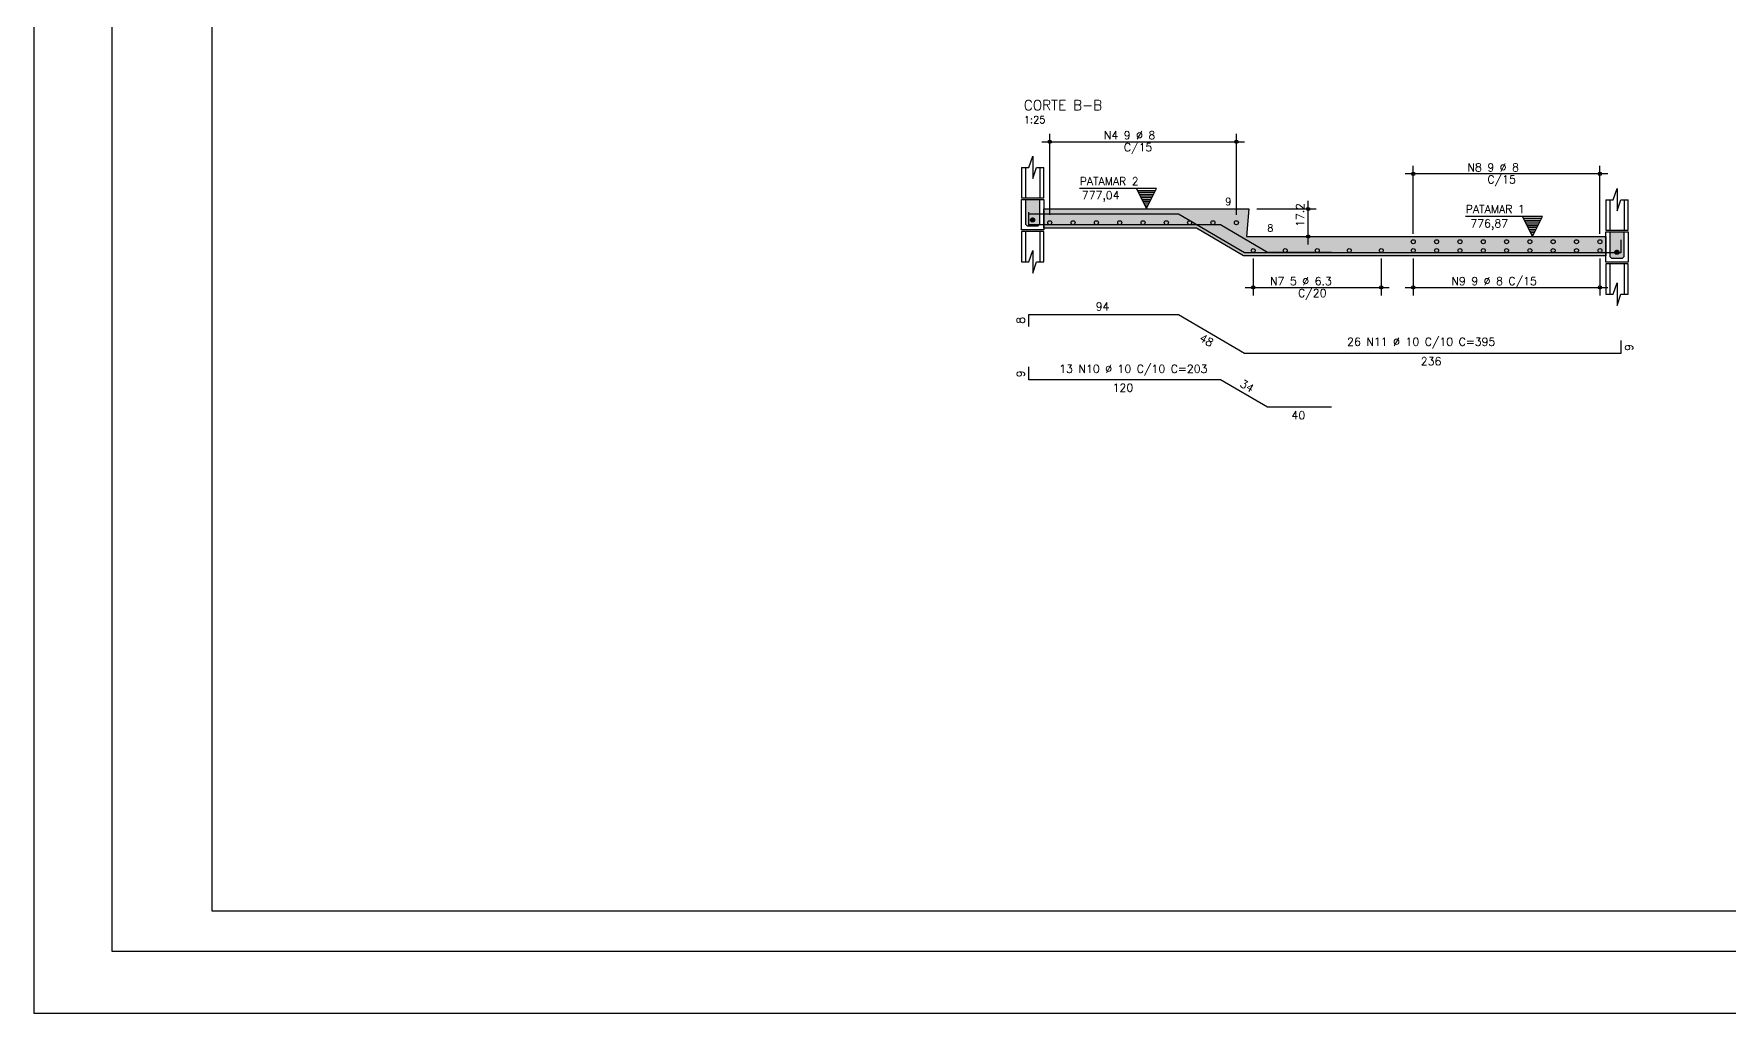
# Model space of a CAD drawing. Extents: x -2 to 121, y -2 to 61.
# Drawn here: x -1.95 to 40.41, y -1.55 to 22.91 of the extents above; entities that cross this region are included whole.
import ezdxf

# ---------------------------------------------------------------- set-up
doc = ezdxf.new("R2010")
doc.units = 0
doc.header["$MEASUREMENT"] = 0
doc.linetypes.add('HIDDEN', pattern=[9.525, 6.35, -3.175])
doc.layers.get('Defpoints').update_dxf_attribs({"linetype": 'CONTINUOUS'})
for name, color, linetype in [('ARQ_FOLHA', 7, 'CONTINUOUS'), ('PENA_01', 1, 'CONTINUOUS'), ('PENA_02', 2, 'CONTINUOUS'), ('PENA_03', 3, 'CONTINUOUS'), ('PENA_04', 4, 'CONTINUOUS'), ('PENA_05', 5, 'CONTINUOUS'), ('PENA_10', 253, 'CONTINUOUS')]:
    doc.layers.add(name, color=color, linetype=linetype)
doc.styles.get("Standard").update_dxf_attribs({"font": 'ROMANS.SHX'})

msp = doc.modelspace()

# ---------------------------------------------------------------- linework, layer by layer
at = {"layer": 'ARQ_FOLHA', "color": 1}
for points in [[(0, 0), (118.9, 0), (118.9, 59.4), (0, 59.4)], [(2.5, 1), (117.9, 1), (117.9, 58.4), (2.5, 58.4)]]:
    msp.add_lwpolyline(points, close=True, dxfattribs=at)
at = {"layer": 'Defpoints', "color": 8, "linetype": 'HIDDEN', "ltscale": 100}
msp.add_lwpolyline([(-1.95, 60.95), (-1.95, -1.55), (120.85, -1.55), (120.85, 60.95)], close=True, dxfattribs=at)
at = {"layer": 'PENA_01', "linetype": 'Continuous'}
for p, q in [((23.433, 18.391), (23.433, 20.414)), ((28.097, 18.391), (28.097, 20.414)), ((23.233, 20.214), (28.297, 20.214)), ((32.517, 17.915), (32.517, 19.611)), ((37.181, 17.915), (37.181, 19.611)), ((37.381, 19.411), (32.317, 19.411)), ((29.891, 17.645), (29.891, 18.733)), ((28.607, 18.533), (30.091, 18.533)), ((29.819, 17.845), (30.091, 17.845)), ((28.517, 17.295), (28.517, 16.373)), ((31.717, 17.295), (31.717, 16.373)), ((32.517, 17.295), (32.517, 16.373)), ((37.181, 17.295), (37.181, 16.373)), ((28.317, 16.573), (31.917, 16.573)), ((32.317, 16.573), (37.381, 16.573))]:
    msp.add_line(p, q, dxfattribs=at)
msp.add_lwpolyline([(23.287, 18.533), (28.407, 18.533), (28.347, 17.845), (37.327, 17.845), (37.327, 17.365), (28.277, 17.365), (27.103, 18.053), (23.287, 18.053), (23.287, 18.533)], dxfattribs=at)
at = {"layer": 'PENA_02', "linetype": 'Continuous'}
for points in [[(0, 0), (118.9, 0), (118.9, 59.4), (0, 59.4), (0, 0)], [(22.727, 19.573), (22.914, 19.573), (23.007, 19.853), (23.007, 19.293), (23.101, 19.573), (23.287, 19.573)], [(37.327, 18.765), (37.514, 18.765), (37.607, 19.045), (37.607, 18.485), (37.701, 18.765), (37.887, 18.765)], [(22.727, 17.213), (22.914, 17.213), (23.007, 17.493), (23.007, 16.933), (23.101, 17.213), (23.287, 17.213)], [(37.327, 16.405), (37.514, 16.405), (37.607, 16.685), (37.607, 16.125), (37.701, 16.405), (37.887, 16.405)]]:
    msp.add_lwpolyline(points, dxfattribs=at)
for centre, radius in [((23.433, 20.214), 0.0416), ((23.433, 20.214), 0.0208), ((28.097, 20.214), 0.0416), ((28.097, 20.214), 0.0208), ((32.517, 19.411), 0.0416), ((32.517, 19.411), 0.0208), ((37.181, 19.411), 0.0416), ((37.181, 19.411), 0.0208), ((29.891, 18.533), 0.04), ((29.891, 18.533), 0.02), ((29.891, 17.845), 0.04), ((29.891, 17.845), 0.02), ((28.517, 16.573), 0.0416), ((28.517, 16.573), 0.0208), ((31.717, 16.573), 0.0416), ((31.717, 16.573), 0.0208), ((32.517, 16.573), 0.0416), ((32.517, 16.573), 0.0208), ((37.181, 16.573), 0.0416), ((37.181, 16.573), 0.0208)]:
    msp.add_circle(centre, radius, dxfattribs=at)
at = {"layer": 'PENA_03', "linetype": 'Continuous'}
for p, q in [((22.727, 19.573), (22.727, 18.813)), ((22.827, 19.573), (22.827, 18.813)), ((23.187, 19.573), (23.187, 18.813)), ((23.287, 18.813), (23.287, 19.573)), ((22.727, 18.813), (23.287, 18.813)), ((26.097, 19.041), (24.177, 19.041)), ((25.847, 18.541), (25.597, 19.041)), ((25.62, 18.996), (26.075, 18.996)), ((25.642, 18.952), (26.053, 18.952)), ((25.664, 18.907), (26.031, 18.907)), ((25.687, 18.862), (26.008, 18.862)), ((25.709, 18.818), (25.986, 18.818)), ((25.731, 18.773), (25.964, 18.773)), ((25.753, 18.729), (25.941, 18.729)), ((25.776, 18.684), (25.919, 18.684)), ((25.798, 18.639), (25.897, 18.639)), ((25.847, 18.541), (26.097, 19.041)), ((37.327, 18.765), (37.327, 18.005)), ((37.427, 18.765), (37.427, 18.005)), ((37.787, 18.765), (37.787, 18.005)), ((37.887, 18.005), (37.887, 18.765)), ((25.82, 18.595), (25.874, 18.595)), ((35.745, 18.345), (33.825, 18.345)), ((35.495, 17.845), (35.245, 18.345)), ((35.268, 18.3), (35.723, 18.3)), ((35.29, 18.256), (35.701, 18.256)), ((35.495, 17.845), (35.745, 18.345)), ((23.287, 17.973), (22.727, 17.973)), ((22.727, 17.973), (22.727, 17.213)), ((22.827, 17.973), (22.827, 17.213)), ((23.187, 17.973), (23.187, 17.213)), ((23.287, 17.213), (23.287, 17.973)), ((35.312, 18.211), (35.678, 18.211)), ((35.334, 18.166), (35.656, 18.166)), ((35.357, 18.122), (35.634, 18.122)), ((35.379, 18.077), (35.611, 18.077)), ((35.401, 18.033), (35.589, 18.033)), ((35.424, 17.988), (35.567, 17.988)), ((35.446, 17.943), (35.545, 17.943)), ((35.468, 17.899), (35.522, 17.899)), ((37.327, 18.005), (37.887, 18.005)), ((37.327, 17.165), (37.327, 16.405)), ((37.887, 17.165), (37.327, 17.165)), ((37.427, 17.165), (37.427, 16.405)), ((37.787, 17.165), (37.787, 16.405)), ((37.887, 16.405), (37.887, 17.165))]:
    msp.add_line(p, q, dxfattribs=at)
for points in [[(23.287, 18.013), (22.727, 18.013), (22.727, 18.773), (23.287, 18.773), (23.287, 18.013)], [(22.827, 18.773), (22.827, 18.153), (22.867, 18.113), (23.147, 18.113), (23.187, 18.153), (23.187, 18.773)], [(25.597, 19.041), (25.847, 18.541), (26.097, 19.041), (25.597, 19.041)], [(22.955, 18.259), (22.956, 18.27), (22.959, 18.279), (22.965, 18.289), (22.972, 18.296), (22.98, 18.302), (22.99, 18.307), (23, 18.309), (23.01, 18.309), (23.021, 18.307), (23.03, 18.302), (23.039, 18.296), (23.046, 18.289), (23.051, 18.279), (23.054, 18.27), (23.055, 18.259), (23.054, 18.249), (23.051, 18.239), (23.046, 18.23), (23.039, 18.222), (23.03, 18.216), (23.021, 18.212), (23.01, 18.209), (23, 18.209), (22.99, 18.212), (22.98, 18.216), (22.972, 18.222), (22.965, 18.23), (22.959, 18.239), (22.956, 18.249), (22.955, 18.259)], [(35.245, 18.345), (35.495, 17.845), (35.745, 18.345), (35.245, 18.345)], [(37.887, 17.205), (37.327, 17.205), (37.327, 17.965), (37.887, 17.965), (37.887, 17.205)], [(37.427, 17.965), (37.427, 17.345), (37.467, 17.305), (37.747, 17.305), (37.787, 17.345), (37.787, 17.965)], [(37.555, 17.451), (37.556, 17.462), (37.559, 17.471), (37.565, 17.481), (37.572, 17.488), (37.58, 17.494), (37.59, 17.499), (37.6, 17.501), (37.61, 17.501), (37.621, 17.499), (37.63, 17.494), (37.639, 17.488), (37.646, 17.481), (37.651, 17.471), (37.654, 17.462), (37.655, 17.451), (37.654, 17.441), (37.651, 17.431), (37.646, 17.422), (37.639, 17.414), (37.63, 17.408), (37.621, 17.404), (37.61, 17.401), (37.6, 17.401), (37.59, 17.404), (37.58, 17.408), (37.572, 17.414), (37.565, 17.422), (37.559, 17.431), (37.556, 17.441), (37.555, 17.451)]]:
    msp.add_lwpolyline(points, dxfattribs=at)
for centre in [(23.005, 18.259), (23.433, 18.191), (24.016, 18.191), (24.598, 18.191), (25.181, 18.191), (25.763, 18.191), (26.346, 18.191), (26.928, 18.191), (27.511, 18.191), (28.097, 18.191), (28.517, 17.495), (29.317, 17.495), (30.117, 17.495), (30.917, 17.495), (31.717, 17.495), (32.517, 17.715), (32.517, 17.495), (33.1, 17.715), (33.1, 17.495), (33.682, 17.715), (33.682, 17.495), (34.265, 17.715), (34.265, 17.495), (34.847, 17.715), (34.847, 17.495), (35.43, 17.715), (35.43, 17.495), (36.012, 17.715), (36.012, 17.495), (36.595, 17.715), (36.595, 17.495), (37.181, 17.715), (37.181, 17.495), (37.605, 17.451)]:
    msp.add_circle(centre, 0.05, dxfattribs=at)
for points in [[(22.955, 18.259), (22.99, 18.307), (23, 18.309)], [(22.955, 18.259), (23, 18.309), (23.01, 18.309)], [(22.955, 18.259), (23.01, 18.309), (23.021, 18.307)], [(22.955, 18.259), (22.98, 18.302), (22.99, 18.307)], [(22.955, 18.259), (23.021, 18.307), (23.03, 18.302)], [(22.955, 18.259), (22.972, 18.296), (22.98, 18.302)], [(22.955, 18.259), (23.03, 18.302), (23.039, 18.296)], [(22.955, 18.259), (22.965, 18.289), (22.972, 18.296)], [(22.955, 18.259), (23.039, 18.296), (23.046, 18.289)], [(22.955, 18.259), (22.959, 18.279), (22.965, 18.289)], [(22.955, 18.259), (23.046, 18.289), (23.051, 18.279)], [(22.955, 18.259), (22.956, 18.27), (22.959, 18.279)], [(22.955, 18.259), (23.051, 18.279), (23.054, 18.27)], [(22.955, 18.259), (23.054, 18.27), (23.055, 18.259)], [(22.955, 18.259), (23.055, 18.259), (23.054, 18.249)], [(22.955, 18.259), (23.054, 18.249), (23.051, 18.239)], [(22.955, 18.259), (23.051, 18.239), (23.046, 18.23)], [(22.955, 18.259), (23.046, 18.23), (23.039, 18.222)], [(22.955, 18.259), (23.039, 18.222), (23.03, 18.216)], [(22.955, 18.259), (23.03, 18.216), (23.021, 18.212)], [(22.955, 18.259), (23.021, 18.212), (23.01, 18.209)], [(22.955, 18.259), (23.01, 18.209), (23, 18.209)], [(22.955, 18.259), (23, 18.209), (22.99, 18.212)], [(22.955, 18.259), (22.99, 18.212), (22.98, 18.216)], [(22.955, 18.259), (22.98, 18.216), (22.972, 18.222)], [(22.955, 18.259), (22.972, 18.222), (22.965, 18.23)], [(22.955, 18.259), (22.965, 18.23), (22.959, 18.239)], [(22.955, 18.259), (22.959, 18.239), (22.956, 18.249)], [(22.955, 18.259), (22.956, 18.249), (22.955, 18.259)], [(37.555, 17.451), (37.59, 17.499), (37.6, 17.501)], [(37.555, 17.451), (37.6, 17.501), (37.61, 17.501)], [(37.555, 17.451), (37.61, 17.501), (37.621, 17.499)], [(37.555, 17.451), (37.58, 17.494), (37.59, 17.499)], [(37.555, 17.451), (37.621, 17.499), (37.63, 17.494)], [(37.555, 17.451), (37.572, 17.488), (37.58, 17.494)], [(37.555, 17.451), (37.63, 17.494), (37.639, 17.488)], [(37.555, 17.451), (37.565, 17.481), (37.572, 17.488)], [(37.555, 17.451), (37.639, 17.488), (37.646, 17.481)], [(37.555, 17.451), (37.559, 17.471), (37.565, 17.481)], [(37.555, 17.451), (37.646, 17.481), (37.651, 17.471)], [(37.555, 17.451), (37.556, 17.462), (37.559, 17.471)], [(37.555, 17.451), (37.651, 17.471), (37.654, 17.462)], [(37.555, 17.451), (37.654, 17.462), (37.655, 17.451)], [(37.555, 17.451), (37.655, 17.451), (37.654, 17.441)], [(37.555, 17.451), (37.654, 17.441), (37.651, 17.431)], [(37.555, 17.451), (37.651, 17.431), (37.646, 17.422)], [(37.555, 17.451), (37.646, 17.422), (37.639, 17.414)], [(37.555, 17.451), (37.639, 17.414), (37.63, 17.408)], [(37.555, 17.451), (37.63, 17.408), (37.621, 17.404)], [(37.555, 17.451), (37.621, 17.404), (37.61, 17.401)], [(37.555, 17.451), (37.61, 17.401), (37.6, 17.401)], [(37.555, 17.451), (37.6, 17.401), (37.59, 17.404)], [(37.555, 17.451), (37.59, 17.404), (37.58, 17.408)], [(37.555, 17.451), (37.58, 17.408), (37.572, 17.414)], [(37.555, 17.451), (37.572, 17.414), (37.565, 17.422)], [(37.555, 17.451), (37.565, 17.422), (37.559, 17.431)], [(37.555, 17.451), (37.559, 17.431), (37.556, 17.441)], [(37.555, 17.451), (37.556, 17.441), (37.555, 17.451)]]:
    msp.add_solid(points, dxfattribs=at)
at = {"layer": 'PENA_05', "linetype": 'Continuous'}
for p, q in [((22.907, 18.133), (22.907, 18.453)), ((22.907, 18.109), (22.907, 18.413)), ((22.907, 18.413), (26.652, 18.413)), ((26.652, 18.413), (28.303, 17.445)), ((27.699, 18.133), (22.907, 18.133)), ((28.873, 17.445), (27.699, 18.133)), ((28.303, 17.445), (37.707, 17.445)), ((30.473, 17.445), (28.873, 17.445)), ((37.707, 17.445), (37.707, 17.765)), ((22.907, 15.594), (22.907, 15.898)), ((22.907, 15.898), (26.652, 15.898)), ((26.652, 15.898), (28.303, 14.93)), ((37.707, 14.93), (37.707, 15.25)), ((28.303, 14.93), (37.707, 14.93)), ((22.907, 14.27), (22.907, 14.59)), ((27.699, 14.27), (22.907, 14.27)), ((28.873, 13.582), (27.699, 14.27)), ((30.473, 13.582), (28.873, 13.582))]:
    msp.add_line(p, q, dxfattribs=at)
at = {"layer": 'PENA_10', "linetype": 'Continuous'}
for points in [[(23.187, 18.773), (22.827, 18.773), (22.827, 18.153)], [(23.187, 18.773), (22.827, 18.153), (22.867, 18.113)], [(23.187, 18.773), (22.867, 18.113), (23.147, 18.113)], [(23.187, 18.773), (23.147, 18.113), (23.187, 18.153)], [(23.187, 18.773), (23.187, 18.153), (23.187, 18.773)], [(28.407, 18.533), (27.103, 18.053), (23.287, 18.053)], [(23.287, 18.053), (23.287, 18.533), (28.407, 18.533)], [(28.277, 17.365), (27.103, 18.053), (28.407, 18.533)], [(28.347, 17.845), (28.277, 17.365), (28.407, 18.533)], [(37.327, 17.365), (28.277, 17.365), (28.347, 17.845)], [(37.327, 17.845), (37.327, 17.365), (28.347, 17.845)], [(37.787, 17.965), (37.427, 17.965), (37.427, 17.345)], [(37.787, 17.965), (37.427, 17.345), (37.467, 17.305)], [(37.787, 17.965), (37.467, 17.305), (37.747, 17.305)], [(37.787, 17.965), (37.747, 17.305), (37.787, 17.345)], [(37.787, 17.965), (37.787, 17.345), (37.787, 17.965)]]:
    msp.add_solid(points, dxfattribs=at)

# ---------------------------------------------------------------- texts
at = {"layer": 'PENA_03', "linetype": 'Continuous'}
for s, height, p in [('1:25', 0.18, (22.786, 20.672)), ('N4 9 %%c 8', 0.2, (24.785, 20.274)), ('C/15', 0.2, (25.285, 19.974)), ('N8 9 %%c 8', 0.2, (33.869, 19.471)), ('C/15', 0.2, (34.369, 19.171)), ('9', 0.18, (27.815, 18.629)), ('8', 0.18, (28.867, 17.968)), ('N7 5 %%c 6.3', 0.2, (28.937, 16.633)), ('C/20', 0.2, (29.637, 16.333)), ('N9 9 %%c 8 C/15', 0.2, (33.469, 16.633)), ('94', 0.2, (24.58, 15.998)), ('26 N11 %%c 10 C/10 C=395', 0.2, (30.864, 15.116)), ('236', 0.2, (32.705, 14.63)), ('13 N10 %%c 10 C/10 C=203', 0.2, (23.67, 14.441)), ('120', 0.2, (25.003, 13.97)), ('40', 0.2, (29.473, 13.282))]:
    msp.add_text(s, height=height, dxfattribs=at).set_placement(p)
for s, rotation, p in [('17.2', 90, (29.786, 18.083)), ('8', 90, (22.807, 15.666)), ('48', 329.6209, (27.153, 15.256)), ('9', 90, (38.007, 14.99)), ('9', 90, (22.807, 14.33)), ('34', 329.6209, (28.164, 14.114))]:
    msp.add_text(s, height=0.2, rotation=rotation, dxfattribs=at).set_placement(p)
at = {"layer": 'PENA_04', "linetype": 'Continuous'}
for s, p in [('PATAMAR 2', (24.18, 19.125)), ('777,04', (24.234, 18.777)), ('PATAMAR 1', (33.828, 18.429)), ('776,87', (33.943, 18.073))]:
    msp.add_text(s, height=0.2, dxfattribs=at).set_placement(p)
at = {"layer": 'PENA_05', "linetype": 'Continuous'}
msp.add_text('CORTE B-B', height=0.25, dxfattribs=at).set_placement((22.784, 21.001))

doc.saveas('drawing.dxf')
